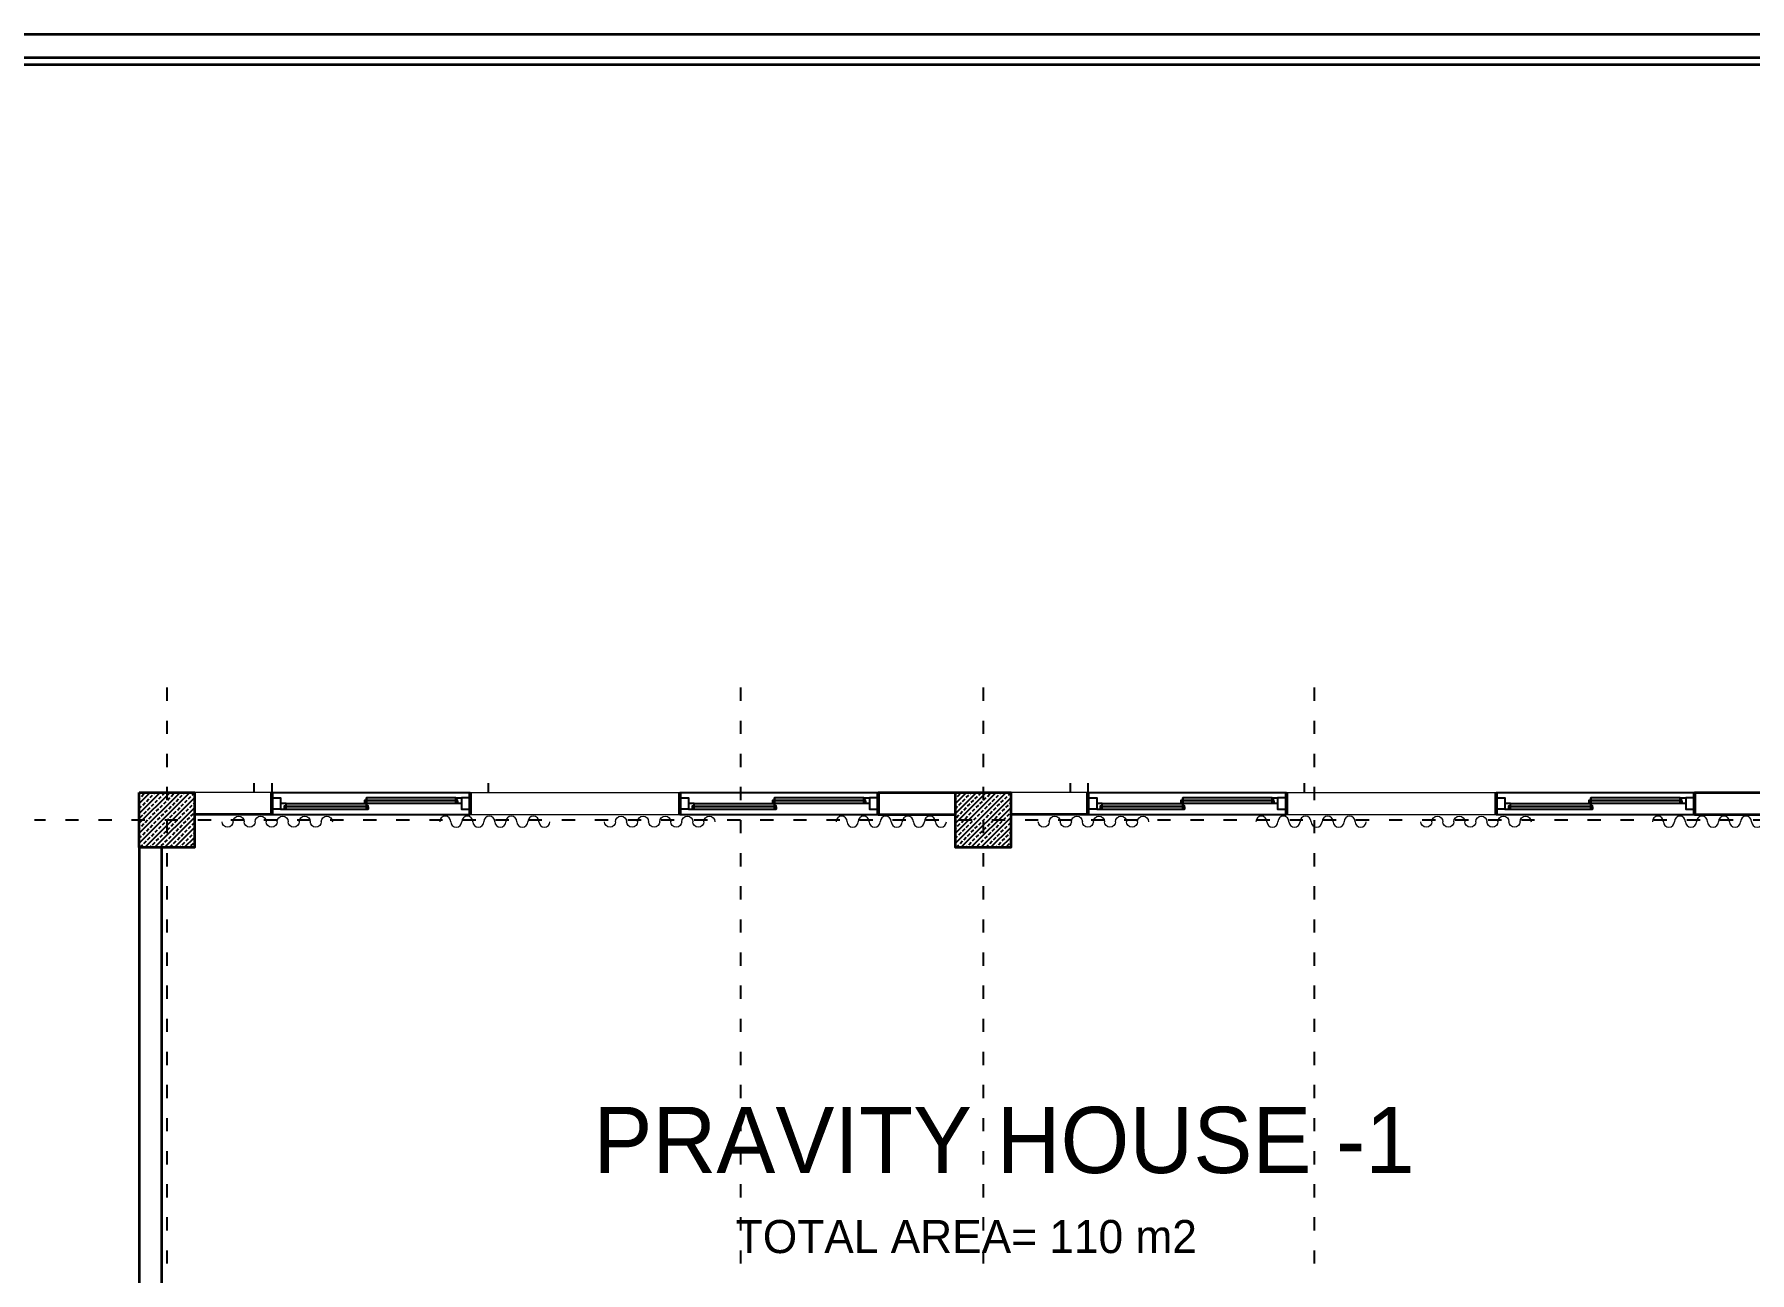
# Model space of a CAD drawing. Header units: millimetres. Extents: x 626118 to 667468, y 4481694 to 4492717.
# Drawn here: x 661940 to 663495, y 4485391 to 4486513 of the extents above; entities that cross this region are included whole.
import ezdxf

# ---------------------------------------------------------------- set-up
doc = ezdxf.new("R2010")
doc.units = ezdxf.units.MM
doc.linetypes.add('ACAD_ISO03W100', pattern=[30, 12, -18])
doc.linetypes.add('DUZ', pattern=[500, 500])
doc.layers.get('0').update_dxf_attribs({"color": 1, "linetype": 'DUZ'})
for name, color, linetype in [('AGAC', 116, 'Continuous'), ('KOLTAR_F', 145, 'Continuous'), ('PEN', 161, 'Continuous'), ('söve', 26, 'DUZ')]:
    doc.layers.add(name, color=color, linetype=linetype)
for name, color, linetype, lineweight in [('cam', 143, 'Continuous', 20), ('DUV', 220, 'Continuous', 50), ('DUVAR', 7, 'Continuous', 35), ('FE_PERDE', 205, 'Continuous', 15), ('gor25', 142, 'Continuous', 25), ('iç duvar', 7, 'Continuous', 50), ('KOLON_F', 3, 'Continuous', 35)]:
    doc.layers.add(name, color=color, linetype=linetype, lineweight=lineweight)

# ---------------------------------------------------------------- blocks, each defined once
blk = doc.blocks.new('GEN_BLOCK00601')
at = {"linetype": 'Continuous', "ltscale": 50}
for centre, start, end in [((50, 50), 0, 180), ((150, 50), 180, 0), ((250, 50), 0, 180), ((350, 50), 180, 0), ((450, 50), 0, 180), ((550, 50), 180, 0), ((650, 50), 0, 180), ((750, 50), 180, 0), ((850, 50), 0, 180), ((950, 50), 180, 0)]:
    blk.add_arc(centre, 50, start, end, dxfattribs=at)
for tag in ['FLOOR', 'Sfb']:
    blk.add_attdef(tag, (0, 0), '', height=1)

msp = doc.modelspace()

# ---------------------------------------------------------------- hatches: boundary and pattern name
at = {"layer": 'KOLTAR_F'}
h = msp.add_hatch(dxfattribs=at)
h.set_pattern_fill('ANSI33', color=256, style=0)
h.set_pattern_definition([(45, (1451.2806, -18586.4884), (-4.4901280605, 4.4901280605), []), (45, (1455.771, -18586.4884), (-4.4901280605, 4.4901280605), [3.175, -1.5875])])
h.paths.add_polyline_path([(662034.76, 4485825.98), (662084.76, 4485825.98), (662084.76, 4485775.98), (662034.76, 4485775.98)])
h = msp.add_hatch(dxfattribs=at)
h.set_pattern_fill('ANSI33', color=256, style=0)
h.set_pattern_definition([(45, (2191.2806, -18586.4884), (-4.4901280605, 4.4901280605), []), (45, (2195.771, -18586.4884), (-4.4901280605, 4.4901280605), [3.175, -1.5875])])
h.paths.add_polyline_path([(662774.76, 4485825.98), (662824.76, 4485825.98), (662824.76, 4485775.98), (662774.76, 4485775.98)])

# ---------------------------------------------------------------- linework, layer by layer
at = {"color": 232, "linetype": 'ACAD_ISO03W100'}
for p, q in [((662059.76, 4485920.98), (662059.76, 4482790.98)), ((662579.76, 4485920.98), (662579.76, 4482790.98)), ((662799.76, 4485920.98), (662799.76, 4482790.98)), ((663099.76, 4485920.98), (663099.76, 4482790.98)), ((665879.76, 4485800.98), (661939.76, 4485800.98))]:
    msp.add_line(p, q, dxfattribs=at)
at = {"layer": 'AGAC'}
for p, q in [((662154.76, 4485825.98), (662334.76, 4485825.98)), ((662524.76, 4485825.98), (662704.76, 4485825.98)), ((662894.76, 4485825.98), (663074.76, 4485825.98)), ((663264.76, 4485825.98), (663444.76, 4485825.98)), ((662154.76, 4485805.98), (662334.76, 4485805.98)), ((662524.76, 4485805.98), (662704.76, 4485805.98)), ((662894.76, 4485805.98), (663074.76, 4485805.98)), ((663264.76, 4485805.98), (663444.76, 4485805.98))]:
    msp.add_line(p, q, dxfattribs=at)
at = {"layer": 'cam'}
for p, q in [((662166.26, 4485813.98), (662242.26, 4485813.98)), ((662166.26, 4485813.48), (662242.26, 4485813.48)), ((662323.26, 4485818.98), (662239.26, 4485818.98)), ((662323.26, 4485818.48), (662239.26, 4485818.48)), ((662323.26, 4485817.98), (662239.26, 4485817.98)), ((662536.26, 4485813.98), (662612.26, 4485813.98)), ((662536.26, 4485813.48), (662612.26, 4485813.48)), ((662693.26, 4485818.98), (662609.26, 4485818.98)), ((662693.26, 4485818.48), (662609.26, 4485818.48)), ((662693.26, 4485817.98), (662609.26, 4485817.98)), ((662906.26, 4485813.98), (662982.26, 4485813.98)), ((662906.26, 4485813.48), (662982.26, 4485813.48)), ((663063.26, 4485818.98), (662979.26, 4485818.98)), ((663063.26, 4485818.48), (662979.26, 4485818.48)), ((663063.26, 4485817.98), (662979.26, 4485817.98)), ((663276.26, 4485813.98), (663352.26, 4485813.98)), ((663276.26, 4485813.48), (663352.26, 4485813.48)), ((663433.26, 4485818.98), (663349.26, 4485818.98)), ((663433.26, 4485818.48), (663349.26, 4485818.48)), ((663433.26, 4485817.98), (663349.26, 4485817.98)), ((662166.26, 4485812.98), (662242.26, 4485812.98)), ((662536.26, 4485812.98), (662612.26, 4485812.98)), ((662906.26, 4485812.98), (662982.26, 4485812.98)), ((663276.26, 4485812.98), (663352.26, 4485812.98))]:
    msp.add_line(p, q, dxfattribs=at)
at = {"layer": 'DUV'}
for p, q in [((662154.76, 4485805.98), (662154.76, 4485825.98)), ((662334.76, 4485805.98), (662334.76, 4485825.98)), ((662524.76, 4485805.98), (662524.76, 4485825.98)), ((662524.76, 4485805.98), (662524.76, 4485825.98)), ((662524.76, 4485805.98), (662524.76, 4485825.98)), ((662704.76, 4485805.98), (662704.76, 4485825.98)), ((662704.76, 4485805.98), (662704.76, 4485825.98)), ((662704.76, 4485805.98), (662704.76, 4485825.98)), ((662894.76, 4485805.98), (662894.76, 4485825.98)), ((663074.76, 4485805.98), (663074.76, 4485825.98)), ((663264.76, 4485805.98), (663264.76, 4485825.98)), ((663264.76, 4485805.98), (663264.76, 4485825.98)), ((663264.76, 4485805.98), (663264.76, 4485825.98)), ((663444.76, 4485805.98), (663444.76, 4485825.98)), ((663444.76, 4485805.98), (663444.76, 4485825.98)), ((663444.76, 4485805.98), (663444.76, 4485825.98)), ((663444.76, 4485805.98), (663444.76, 4485825.98)), ((663444.76, 4485805.98), (663444.76, 4485825.98)), ((663444.76, 4485805.98), (663444.76, 4485825.98))]:
    msp.add_line(p, q, dxfattribs=at)
at = {"layer": 'DUVAR'}
for p, q in [((662154.76, 4485805.98), (662154.76, 4485825.98)), ((662334.76, 4485805.98), (662334.76, 4485825.98)), ((662524.76, 4485805.98), (662524.76, 4485825.98)), ((662704.76, 4485825.98), (662774.76, 4485825.98)), ((662704.76, 4485805.98), (662704.76, 4485825.98)), ((662894.76, 4485805.98), (662894.76, 4485825.98)), ((663074.76, 4485805.98), (663074.76, 4485825.98)), ((663264.76, 4485805.98), (663264.76, 4485825.98)), ((663444.76, 4485805.98), (663444.76, 4485825.98)), ((663444.76, 4485825.98), (663514.76, 4485825.98)), ((663444.76, 4485805.98), (663444.76, 4485825.98)), ((662154.76, 4485805.98), (662084.76, 4485805.98)), ((662704.76, 4485805.98), (662774.76, 4485805.98)), ((662894.76, 4485805.98), (662824.76, 4485805.98)), ((663444.76, 4485805.98), (663514.76, 4485805.98)), ((662034.76, 4485775.98), (662034.76, 4485305.98)), ((662054.76, 4485775.98), (662054.76, 4485305.98))]:
    msp.add_line(p, q, dxfattribs=at)
for points in [[(660268.13, 4486513.04), (667468.13, 4486513.04), (667468.13, 4481713.04), (660268.13, 4481713.04)], [(660289.13, 4486492.04), (667447.13, 4486492.04), (667447.13, 4481734.04), (660289.13, 4481734.04)], [(660295.43, 4486485.74), (667440.83, 4486485.74), (667440.83, 4481740.34), (660295.43, 4481740.34)]]:
    msp.add_lwpolyline(points, close=True, dxfattribs=at)
at = {"layer": 'gor25'}
for p, q in [((662167.76, 4485815.98), (662240.76, 4485815.98)), ((662321.76, 4485820.98), (662240.76, 4485820.98)), ((662321.76, 4485815.98), (662240.76, 4485815.98)), ((662537.76, 4485815.98), (662610.76, 4485815.98)), ((662691.76, 4485820.98), (662610.76, 4485820.98)), ((662691.76, 4485815.98), (662610.76, 4485815.98)), ((662907.76, 4485815.98), (662980.76, 4485815.98)), ((663061.76, 4485820.98), (662980.76, 4485820.98)), ((663061.76, 4485815.98), (662980.76, 4485815.98)), ((663277.76, 4485815.98), (663350.76, 4485815.98)), ((663431.76, 4485820.98), (663350.76, 4485820.98)), ((663431.76, 4485815.98), (663350.76, 4485815.98)), ((662167.76, 4485810.98), (662240.76, 4485810.98)), ((662537.76, 4485810.98), (662610.76, 4485810.98)), ((662907.76, 4485810.98), (662980.76, 4485810.98)), ((663277.76, 4485810.98), (663350.76, 4485810.98))]:
    msp.add_line(p, q, dxfattribs=at)
at = {"layer": 'iç duvar', "color": 7, "lineweight": 18}
for p, q in [((662154.76, 4485825.98), (662084.76, 4485825.98)), ((662334.76, 4485825.98), (662524.76, 4485825.98)), ((662894.76, 4485825.98), (662824.76, 4485825.98)), ((663074.76, 4485825.98), (663264.76, 4485825.98)), ((662334.76, 4485805.98), (662524.76, 4485805.98)), ((663074.76, 4485805.98), (663264.76, 4485805.98))]:
    msp.add_line(p, q, dxfattribs=at)
at = {"layer": 'KOLON_F'}
for points in [[(662034.76, 4485825.98), (662084.76, 4485825.98), (662084.76, 4485775.98), (662034.76, 4485775.98)], [(662774.76, 4485825.98), (662824.76, 4485825.98), (662824.76, 4485775.98), (662774.76, 4485775.98)]]:
    msp.add_lwpolyline(points, close=True, dxfattribs=at)
at = {"layer": 'PEN'}
for points in [[(662162.76, 4485820.98), (662162.76, 4485820.98), (662162.76, 4485810.98), (662154.76, 4485810.98), (662154.76, 4485810.98), (662154.76, 4485820.98), (662154.76, 4485820.98), (662154.76, 4485820.98), (662162.76, 4485820.98)], [(662162.76, 4485815.98), (662162.76, 4485815.98), (662162.76, 4485810.98), (662166.26, 4485810.98), (662166.26, 4485812.98), (662166.26, 4485813.98), (662167.76, 4485813.98), (662167.76, 4485815.98), (662162.76, 4485815.98)], [(662240.76, 4485820.98), (662240.76, 4485820.98), (662240.76, 4485815.98), (662239.26, 4485815.98), (662239.26, 4485817.98), (662239.26, 4485818.98), (662240.76, 4485818.98), (662240.76, 4485820.98), (662240.76, 4485820.98)], [(662239.26, 4485815.98), (662240.76, 4485815.98), (662240.76, 4485817.98), (662239.26, 4485817.98)], [(662240.76, 4485815.98), (662240.76, 4485815.98), (662240.76, 4485810.98), (662242.26, 4485810.98), (662242.26, 4485812.98), (662242.26, 4485813.98), (662240.76, 4485813.98), (662240.76, 4485815.98), (662240.76, 4485815.98)], [(662326.76, 4485820.98), (662326.76, 4485820.98), (662326.76, 4485815.98), (662323.26, 4485815.98), (662323.26, 4485817.98), (662323.26, 4485818.98), (662321.76, 4485818.98), (662321.76, 4485820.98), (662326.76, 4485820.98)], [(662323.26, 4485815.98), (662321.76, 4485815.98), (662321.76, 4485817.98), (662323.26, 4485817.98)], [(662326.76, 4485820.98), (662326.76, 4485820.98), (662326.76, 4485810.98), (662334.76, 4485810.98), (662334.76, 4485810.98), (662334.76, 4485820.98), (662334.76, 4485820.98), (662334.76, 4485820.98), (662326.76, 4485820.98)], [(662532.76, 4485820.98), (662532.76, 4485820.98), (662532.76, 4485810.98), (662524.76, 4485810.98), (662524.76, 4485810.98), (662524.76, 4485820.98), (662524.76, 4485820.98), (662524.76, 4485820.98), (662532.76, 4485820.98)], [(662532.76, 4485815.98), (662532.76, 4485815.98), (662532.76, 4485810.98), (662536.26, 4485810.98), (662536.26, 4485812.98), (662536.26, 4485813.98), (662537.76, 4485813.98), (662537.76, 4485815.98), (662532.76, 4485815.98)], [(662610.76, 4485820.98), (662610.76, 4485820.98), (662610.76, 4485815.98), (662609.26, 4485815.98), (662609.26, 4485817.98), (662609.26, 4485818.98), (662610.76, 4485818.98), (662610.76, 4485820.98), (662610.76, 4485820.98)], [(662609.26, 4485815.98), (662610.76, 4485815.98), (662610.76, 4485817.98), (662609.26, 4485817.98)], [(662610.76, 4485815.98), (662610.76, 4485815.98), (662610.76, 4485810.98), (662612.26, 4485810.98), (662612.26, 4485812.98), (662612.26, 4485813.98), (662610.76, 4485813.98), (662610.76, 4485815.98), (662610.76, 4485815.98)], [(662696.76, 4485820.98), (662696.76, 4485820.98), (662696.76, 4485815.98), (662693.26, 4485815.98), (662693.26, 4485817.98), (662693.26, 4485818.98), (662691.76, 4485818.98), (662691.76, 4485820.98), (662696.76, 4485820.98)], [(662693.26, 4485815.98), (662691.76, 4485815.98), (662691.76, 4485817.98), (662693.26, 4485817.98)], [(662696.76, 4485820.98), (662696.76, 4485820.98), (662696.76, 4485810.98), (662704.76, 4485810.98), (662704.76, 4485810.98), (662704.76, 4485820.98), (662704.76, 4485820.98), (662704.76, 4485820.98), (662696.76, 4485820.98)], [(662902.76, 4485820.98), (662902.76, 4485820.98), (662902.76, 4485810.98), (662894.76, 4485810.98), (662894.76, 4485810.98), (662894.76, 4485820.98), (662894.76, 4485820.98), (662894.76, 4485820.98), (662902.76, 4485820.98)], [(662902.76, 4485815.98), (662902.76, 4485815.98), (662902.76, 4485810.98), (662906.26, 4485810.98), (662906.26, 4485812.98), (662906.26, 4485813.98), (662907.76, 4485813.98), (662907.76, 4485815.98), (662902.76, 4485815.98)], [(662980.76, 4485820.98), (662980.76, 4485820.98), (662980.76, 4485815.98), (662979.26, 4485815.98), (662979.26, 4485817.98), (662979.26, 4485818.98), (662980.76, 4485818.98), (662980.76, 4485820.98), (662980.76, 4485820.98)], [(662979.26, 4485815.98), (662980.76, 4485815.98), (662980.76, 4485817.98), (662979.26, 4485817.98)], [(662980.76, 4485815.98), (662980.76, 4485815.98), (662980.76, 4485810.98), (662982.26, 4485810.98), (662982.26, 4485812.98), (662982.26, 4485813.98), (662980.76, 4485813.98), (662980.76, 4485815.98), (662980.76, 4485815.98)], [(663066.76, 4485820.98), (663066.76, 4485820.98), (663066.76, 4485815.98), (663063.26, 4485815.98), (663063.26, 4485817.98), (663063.26, 4485818.98), (663061.76, 4485818.98), (663061.76, 4485820.98), (663066.76, 4485820.98)], [(663063.26, 4485815.98), (663061.76, 4485815.98), (663061.76, 4485817.98), (663063.26, 4485817.98)], [(663066.76, 4485820.98), (663066.76, 4485820.98), (663066.76, 4485810.98), (663074.76, 4485810.98), (663074.76, 4485810.98), (663074.76, 4485820.98), (663074.76, 4485820.98), (663074.76, 4485820.98), (663066.76, 4485820.98)], [(663272.76, 4485820.98), (663272.76, 4485820.98), (663272.76, 4485810.98), (663264.76, 4485810.98), (663264.76, 4485810.98), (663264.76, 4485820.98), (663264.76, 4485820.98), (663264.76, 4485820.98), (663272.76, 4485820.98)], [(663272.76, 4485815.98), (663272.76, 4485815.98), (663272.76, 4485810.98), (663276.26, 4485810.98), (663276.26, 4485812.98), (663276.26, 4485813.98), (663277.76, 4485813.98), (663277.76, 4485815.98), (663272.76, 4485815.98)], [(663350.76, 4485820.98), (663350.76, 4485820.98), (663350.76, 4485815.98), (663349.26, 4485815.98), (663349.26, 4485817.98), (663349.26, 4485818.98), (663350.76, 4485818.98), (663350.76, 4485820.98), (663350.76, 4485820.98)], [(663349.26, 4485815.98), (663350.76, 4485815.98), (663350.76, 4485817.98), (663349.26, 4485817.98)], [(663350.76, 4485815.98), (663350.76, 4485815.98), (663350.76, 4485810.98), (663352.26, 4485810.98), (663352.26, 4485812.98), (663352.26, 4485813.98), (663350.76, 4485813.98), (663350.76, 4485815.98), (663350.76, 4485815.98)], [(663436.76, 4485820.98), (663436.76, 4485820.98), (663436.76, 4485815.98), (663433.26, 4485815.98), (663433.26, 4485817.98), (663433.26, 4485818.98), (663431.76, 4485818.98), (663431.76, 4485820.98), (663436.76, 4485820.98)], [(663433.26, 4485815.98), (663431.76, 4485815.98), (663431.76, 4485817.98), (663433.26, 4485817.98)], [(663436.76, 4485820.98), (663436.76, 4485820.98), (663436.76, 4485810.98), (663444.76, 4485810.98), (663444.76, 4485810.98), (663444.76, 4485820.98), (663444.76, 4485820.98), (663444.76, 4485820.98), (663436.76, 4485820.98)], [(663436.76, 4485820.98), (663436.76, 4485820.98), (663436.76, 4485810.98), (663444.76, 4485810.98), (663444.76, 4485810.98), (663444.76, 4485820.98), (663444.76, 4485820.98), (663444.76, 4485820.98), (663436.76, 4485820.98)], [(662166.26, 4485810.98), (662167.76, 4485810.98), (662167.76, 4485812.98), (662166.26, 4485812.98)], [(662242.26, 4485810.98), (662240.76, 4485810.98), (662240.76, 4485812.98), (662242.26, 4485812.98)], [(662536.26, 4485810.98), (662537.76, 4485810.98), (662537.76, 4485812.98), (662536.26, 4485812.98)], [(662612.26, 4485810.98), (662610.76, 4485810.98), (662610.76, 4485812.98), (662612.26, 4485812.98)], [(662906.26, 4485810.98), (662907.76, 4485810.98), (662907.76, 4485812.98), (662906.26, 4485812.98)], [(662982.26, 4485810.98), (662980.76, 4485810.98), (662980.76, 4485812.98), (662982.26, 4485812.98)], [(663276.26, 4485810.98), (663277.76, 4485810.98), (663277.76, 4485812.98), (663276.26, 4485812.98)], [(663352.26, 4485810.98), (663350.76, 4485810.98), (663350.76, 4485812.98), (663352.26, 4485812.98)]]:
    msp.add_lwpolyline(points, close=True, dxfattribs=at)
at = {"layer": 'söve'}
for p, q in [((662138.63, 4485834.56), (662138.63, 4485825.98)), ((662154.76, 4485834.56), (662154.76, 4485825.98)), ((662350.89, 4485834.35), (662350.89, 4485825.98)), ((662878.63, 4485834.56), (662878.63, 4485825.98)), ((662894.76, 4485834.56), (662894.76, 4485825.98)), ((663090.89, 4485834.35), (663090.89, 4485825.98))]:
    msp.add_line(p, q, dxfattribs=at)

# ---------------------------------------------------------------- block references
at = {"layer": 'FE_PERDE', "yscale": 0.10000020265579, "zscale": 0.10000020265579, "rotation": 180}
for p, xscale in [((662109.76, 4485804.48), -0.10000020265579), ((662766.5, 4485804.48), 0.10000020265579), ((662849.76, 4485804.48), -0.10000020265579), ((663506.5, 4485804.48), 0.10000020265579)]:
    msp.add_blockref('GEN_BLOCK00601', p, dxfattribs=dict(at, xscale=xscale))
at = {"layer": 'FE_PERDE', "extrusion": (0, 0, -1), "yscale": 0.10000020265579, "zscale": -0.10000020265579, "rotation": 180}
for p, xscale in [((-662407.08, 4485804.48), -0.10000020265579), ((-662456.53, 4485804.48), 0.10000020265579), ((-663147.08, 4485804.48), -0.10000020265579), ((-663196.53, 4485804.48), 0.10000020265579)]:
    msp.add_blockref('GEN_BLOCK00601', p, dxfattribs=dict(at, xscale=xscale))

# ---------------------------------------------------------------- texts
at = {"attachment_point": 1}
for s, width, insert, char_height in [('{\\fCentury Gothic|b0|i0|c162|p34;\\C7;PRAVITY HOUSE -1}', 710.4957, (662446.44, 4485541.09), 60), ('{\\fCentury Gothic|b0|i0|c162|p34;\\C7; TOTAL AREA= 110 m2}', 458.8958, (662564.39, 4485438.56), 30)]:
    msp.add_mtext_dynamic_manual_height_columns(s, width=width, gutter_width=12.5, heights=[0], dxfattribs=dict(at, insert=insert, char_height=char_height))

doc.saveas('drawing.dxf')
